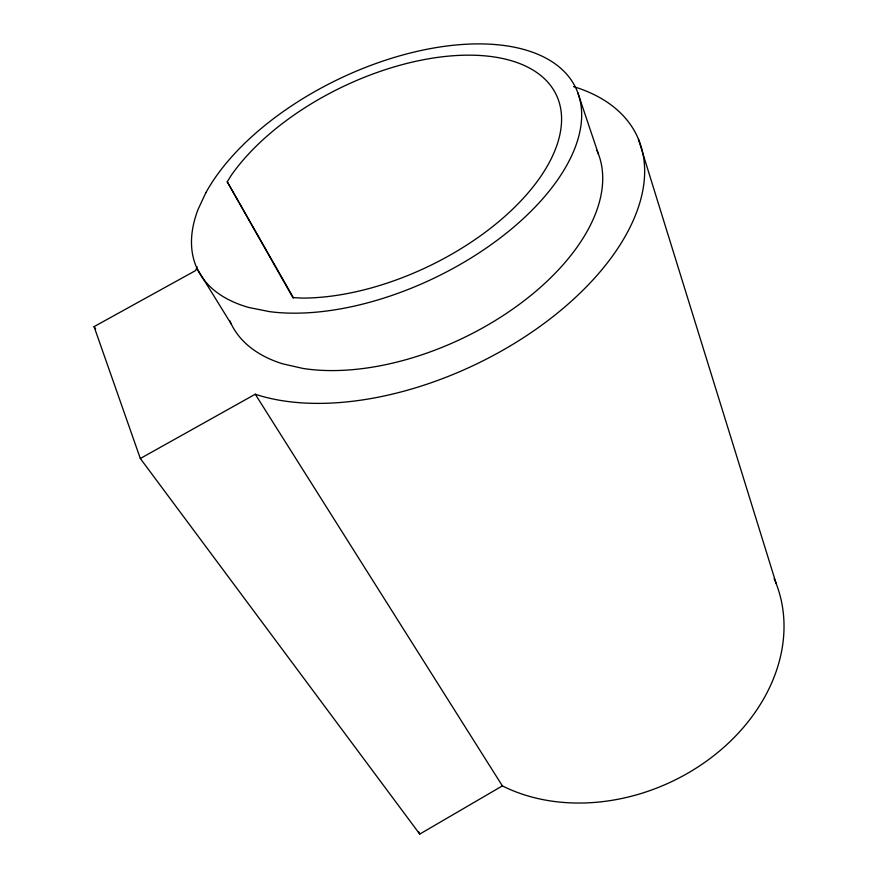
<?xml version="1.0" encoding="UTF-8"?>
<svg xmlns="http://www.w3.org/2000/svg" width="878" height="878" viewBox="0 0 878 878"><rect width="100%" height="100%" fill="white"/><g stroke="black" fill="none" stroke-linecap="round" stroke-linejoin="round"><path stroke-width="1.32" d="M227.248 181.779L231.013 175.677A189.352 99.521 -25.6 0 1 469.686 55.16A189.352 99.521 -25.6 0 1 540.321 177.093A189.352 99.521 -25.6 0 1 301.922 298.092L293.318 297.587L227.248 181.779L293.186 298.125M197.1 266.835A244.468 136.968 -25.5 0 0 195.673 270.523L94.067 326.638L140.326 458.514L419.739 834.1L502.381 785.887A180.813 143.641 -24.5 0 0 711.652 757.319A180.813 143.641 -24.5 0 0 774.122 578.602M140.326 458.514L255.268 394.222A244.468 136.968 -25.5 0 0 580.029 293.131A244.468 136.968 -25.5 0 0 573.553 86.615M94.067 326.638L95.658 328.877M255.268 394.222L502.381 785.887M197.517 269.425L231.342 324.201M418.619 831.598L419.739 834.1M577.724 92.497L598.467 154.155M638.394 139.086L776.196 583.618M596.919 150.379A202.412 113.13 -25.5 0 1 519.908 303.92A202.412 113.13 -25.5 0 1 303.02 368.453L282.848 363.865A202.412 113.13 -25.5 0 1 229.674 320.525M205.792 192.864L198.121 209.271A209.776 110.365 -25.6 0 0 249.111 307.552L269.667 311.657A209.776 110.365 -25.6 0 0 552.196 187.266A209.776 110.365 -25.6 0 0 475.108 43.922A209.776 110.365 -25.6 0 0 205.792 192.864"/></g></svg>
